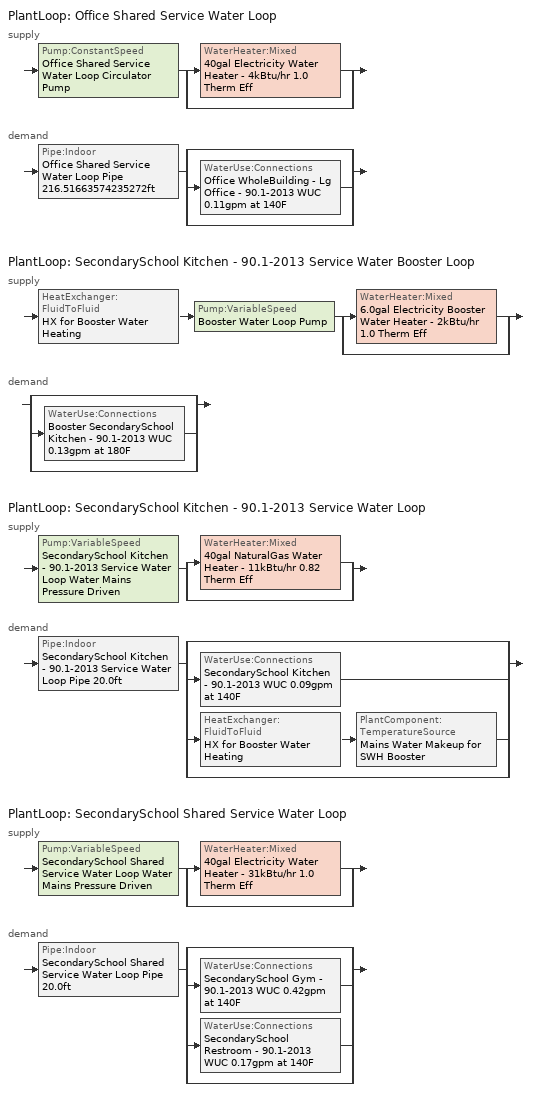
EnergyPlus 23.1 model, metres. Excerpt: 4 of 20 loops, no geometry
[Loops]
PlantLoop 'Office Shared Service Water Loop'
 supply: Pump:ConstantSpeed 'Office Shared Service Water Loop Circulator Pump' > split
  | WaterHeater:Mixed '40gal Electricity Water Heater - 4kBtu/hr 1.0 Therm Eff'
  | bypass
 demand: Pipe:Indoor 'Office Shared Service Water Loop Pipe 216.51663574235272ft' > split
  | bypass
  | WaterUse:Connections 'Office WholeBuilding - Lg Office - 90.1-2013 WUC 0.11gpm at 140F'
  | bypass
PlantLoop 'SecondarySchool Kitchen - 90.1-2013 Service Water Booster Loop'
 supply: HeatExchanger:FluidToFluid 'HX for Booster Water Heating' > Pump:VariableSpeed 'Booster Water Loop Pump' > split
  | WaterHeater:Mixed '6.0gal Electricity Booster Water Heater - 2kBtu/hr 1.0 Therm Eff'
  | bypass
 demand: split
  | bypass
  | WaterUse:Connections 'Booster SecondarySchool Kitchen - 90.1-2013 WUC 0.13gpm at 180F'
  | bypass
PlantLoop 'SecondarySchool Kitchen - 90.1-2013 Service Water Loop'
 supply: Pump:VariableSpeed 'SecondarySchool Kitchen - 90.1-2013 Service Water Loop Water Mains Pressure Driven' > split
  | WaterHeater:Mixed '40gal NaturalGas Water Heater - 11kBtu/hr 0.82 Therm Eff'
  | bypass
 demand: Pipe:Indoor 'SecondarySchool Kitchen - 90.1-2013 Service Water Loop Pipe 20.0ft' > split
  | bypass
  | WaterUse:Connections 'SecondarySchool Kitchen - 90.1-2013 WUC 0.09gpm at 140F'
  | HeatExchanger:FluidToFluid 'HX for Booster Water Heating' > PlantComponent:TemperatureSource 'Mains Water Makeup for SWH Booster'
  | bypass
PlantLoop 'SecondarySchool Shared Service Water Loop'
 supply: Pump:VariableSpeed 'SecondarySchool Shared Service Water Loop Water Mains Pressure Driven' > split
  | WaterHeater:Mixed '40gal Electricity Water Heater - 31kBtu/hr 1.0 Therm Eff'
  | bypass
 demand: Pipe:Indoor 'SecondarySchool Shared Service Water Loop Pipe 20.0ft' > split
  | bypass
  | WaterUse:Connections 'SecondarySchool Gym - 90.1-2013 WUC 0.42gpm at 140F'
  | WaterUse:Connections 'SecondarySchool Restroom - 90.1-2013 WUC 0.17gpm at 140F'
  | bypass
[Material] Roughness=Smooth; Thickness {m}=0.001143; Conductivity {W/m-K}=386; Density {kg/m3}=8906.27; Specific Heat {J/kg-K}=385.1856; Thermal Absorptance=0.9; Solar Absorptance=0.7; Visible Absorptance=0.7
Copper pipe 0.75in type L; Copper pipe 0.75in type L 1; Copper pipe 0.75in type L 2
[Construction]
Uninsulated copper pipe 0.75in type L: Copper pipe 0.75in type L
Uninsulated copper pipe 0.75in type L 1: Copper pipe 0.75in type L 1
Uninsulated copper pipe 0.75in type L 2: Copper pipe 0.75in type L 2
[PlantLoop] Fluid Type=Water; Maximum Loop Flow Rate {m3/s}=Autosize; Minimum Loop Flow Rate {m3/s}=0; Plant Loop Volume {m3}=Autocalculate; Load Distribution Scheme=Optimal; Plant Loop Demand Calculation Scheme=SingleSetpoint; Common Pipe Simulation=None
Name | Plant Equipment Operation Scheme | Maximum Loop Temperature {C} | Minimum Loop Temperature {C}
Office Shared Service Water Loop | Office Shared Service Water Loop Operation Schemes | 60 | 10
SecondarySchool Kitchen - 90.1-2013 Service Water Booster Loop | SecondarySchool Kitchen - 90.1-2013 Service Water Booster Loop Operation Schemes | 100 | 0
SecondarySchool Kitchen - 90.1-2013 Service Water Loop | SecondarySchool Kitchen - 90.1-2013 Service Water Loop Operation Schemes | 60 | 10
SecondarySchool Shared Service Water Loop | SecondarySchool Shared Service Water Loop Operation Schemes | 60 | 10
[Sizing:Plant] Loop Type=Heating; Loop Design Temperature Difference {deltaC}=5; Sizing Option=NonCoincident; Zone Timesteps in Averaging Window=1; Coincident Sizing Factor Mode=None
Name | Design Loop Exit Temperature {C}
Office Shared Service Water Loop; SecondarySchool Kitchen - 90.1-2013 Service Water Loop; SecondarySchool Shared Service Water Loop | 60
SecondarySchool Kitchen - 90.1-2013 Service Water Booster Loop | 82.2222
[Pump:VariableSpeed] Design Maximum Flow Rate {m3/s}=Autosize; Fraction of Motor Inefficiencies to Fluid Stream=0; Coefficient 1 of the Part Load Performance Curve=0; Coefficient 2 of the Part Load Performance Curve=3.2485; Coefficient 3 of the Part Load Performance Curve=-4.7443; Coefficient 4 of the Part Load Performance Curve=2.5294; Design Minimum Flow Rate {m3/s}=0; Pump Control Type=Intermittent; Skin Loss Radiative Fraction=0.5; Design Power Sizing Method=PowerPerFlowPerPressure; Design Electric Power per Unit Flow Rate {W/(m3/s)}=348701.1; Design Shaft Power per Unit Flow Rate per Unit Head {W/((m3/s)-Pa)}=1.28205; Design Minimum Flow Rate Fraction=0
Name | Design Pump Head {Pa} | Design Power Consumption {W} | Motor Efficiency
Booster Water Loop Pump | 0 | 0 | 1
SecondarySchool Kitchen - 90.1-2013 Service Water Loop Water Mains Pressure Driven; SecondarySchool Shared Service Water Loop Water Mains Pressure Driven | 0.001 | Autosize | 0.7
[SetpointManager:Scheduled] Control Variable=Temperature
Name | Schedule | Setpoint Node or NodeList
Service hot water setpoint manager 1 | Service Water Loop Temp - 140F | Office Shared Service Water Loop Supply Outlet Node
Hot water booster setpoint manager | Service Water Booster Temp - 180.00000000000006F | SecondarySchool Kitchen - 90.1-2013 Service Water Booster Loop Supply Outlet Node
Service hot water setpoint manager | Service Water Loop Temp - 140F | SecondarySchool Kitchen - 90.1-2013 Service Water Loop Supply Outlet Node
Service hot water setpoint manager 2 | Service Water Loop Temp - 140F | SecondarySchool Shared Service Water Loop Supply Outlet Node
[PlantEquipmentOperationSchemes] Control Scheme 1 Schedule=Always On Discrete
Name | Control Scheme 1
Office Shared Service Water Loop Operation Schemes | Office Shared Service Water Loop Heating Operation Scheme
SecondarySchool Kitchen - 90.1-2013 Service Water Booster Loop Operation Schemes | SecondarySchool Kitchen - 90.1-2013 Service Water Booster Loop Heating Operation Scheme
SecondarySchool Kitchen - 90.1-2013 Service Water Loop Operation Schemes | SecondarySchool Kitchen - 90.1-2013 Service Water Loop Heating Operation Scheme
SecondarySchool Shared Service Water Loop Operation Schemes | SecondarySchool Shared Service Water Loop Heating Operation Scheme
[PlantEquipmentOperation:HeatingLoad] Load Range 1 Lower Limit {W}=0; Load Range 1 Upper Limit {W}=1000000000
Name | Range 1 Equipment List
Office Shared Service Water Loop Heating Operation Scheme | Office Shared Service Water Loop Heating Equipment List
SecondarySchool Kitchen - 90.1-2013 Service Water Booster Loop Heating Operation Scheme | SecondarySchool Kitchen - 90.1-2013 Service Water Booster Loop Heating Equipment List
SecondarySchool Kitchen - 90.1-2013 Service Water Loop Heating Operation Scheme | SecondarySchool Kitchen - 90.1-2013 Service Water Loop Heating Equipment List
SecondarySchool Shared Service Water Loop Heating Operation Scheme | SecondarySchool Shared Service Water Loop Heating Equipment List
[PlantEquipmentList]
Office Shared Service Water Loop Heating Equipment List: 40gal Electricity Water Heater - 4kBtu/hr 1.0 Therm Eff
SecondarySchool Kitchen - 90.1-2013 Service Water Booster Loop Heating Equipment List: HX for Booster Water Heating, 6.0gal Electricity Booster Water Heater - 2kBtu/hr 1.0 Therm Eff
SecondarySchool Kitchen - 90.1-2013 Service Water Loop Heating Equipment List: 40gal NaturalGas Water Heater - 11kBtu/hr 0.82 Therm Eff
SecondarySchool Shared Service Water Loop Heating Equipment List: 40gal Electricity Water Heater - 31kBtu/hr 1.0 Therm Eff
[Pump:ConstantSpeed]
Office Shared Service Water Loop Circulator Pump: Design Flow Rate {m3/s}=Autosize; Design Pump Head {Pa}=29890.7; Design Power Consumption {W}=Autosize; Motor Efficiency=0.7; Fraction of Motor Inefficiencies to Fluid Stream=0; Pump Control Type=Intermittent; Design Power Sizing Method=PowerPerFlowPerPressure; Design Electric Power per Unit Flow Rate {W/(m3/s)}=348701.1; Design Shaft Power per Unit Flow Rate per Unit Head {W/((m3/s)-Pa)}=1.28205
[WaterHeater:Mixed] Deadband Temperature Difference {deltaC}=2; Heater Control Type=Cycle; Heater Ignition Minimum Flow Rate {m3/s}=0; Heater Ignition Delay {s}=0; Off Cycle Parasitic Fuel Consumption Rate {W}=0; Off Cycle Parasitic Heat Fraction to Tank=0; On Cycle Parasitic Fuel Consumption Rate {W}=0; On Cycle Parasitic Heat Fraction to Tank=0; Ambient Temperature Indicator=Schedule; Off Cycle Loss Fraction to Zone=1; On Cycle Loss Fraction to Zone=1; Use Side Effectiveness=1; Source Side Effectiveness=1; Use Side Design Flow Rate {m3/s}=Autosize; Source Side Design Flow Rate {m3/s}=Autosize; Indirect Water Heating Recovery Time {hr}=1.5; Source Side Flow Control Mode=IndirectHeatPrimarySetpoint
Name | Tank Volume {m3} | Setpoint Temperature Schedule | Maximum Temperature Limit {C} | Heater Maximum Capacity {W} | Heater Fuel Type | Heater Thermal Efficiency | Off Cycle Parasitic Fuel Type | On Cycle Parasitic Fuel Type | Ambient Temperature Schedule | Off Cycle Loss Coefficient to Ambient Temperature {W/K} | On Cycle Loss Coefficient to Ambient Temperature {W/K}
40gal Electricity Water Heater - 4kBtu/hr 1.0 Therm Eff | 0.151416 | Service Water Loop Temp - 140F | 60 | 1195.25 | Electricity | 1 | Electricity | Electricity | Water Heater Ambient Temp Schedule - 71.6f | 1.20802 | 1.20802
6.0gal Electricity Booster Water Heater - 2kBtu/hr 1.0 Therm Eff | 0.0227125 | Service Water Booster Temp - 180.00000000000006F | 82.2222 | 627.135 | Electricity | 1 | Electricity | Electricity | Water Heater Ambient Temp Schedule - 71.6 | 1.05486 | 1.05486
40gal NaturalGas Water Heater - 11kBtu/hr 0.82 Therm Eff | 0.151416 | Service Water Loop Temp - 140F | 60 | 3266.33 | NaturalGas | 0.82 | NaturalGas | NaturalGas | Water Heater Ambient Temp Schedule - 71.6f | 1.14274 | 1.14274
40gal Electricity Water Heater - 31kBtu/hr 1.0 Therm Eff | 0.151416 | Service Water Loop Temp - 140F | 60 | 8973.16 | Electricity | 1 | Electricity | Electricity | Water Heater Ambient Temp Schedule - 71.6f | 1.20802 | 1.20802
[WaterHeater:Sizing] Design Mode=PeakDraw; Time Storage Can Meet Peak Draw {hr}=0.538503; Time for Tank Recovery {hr}=0; Nominal Tank Volume for Autosizing Plant Connections {m3}=1
40gal Electricity Water Heater - 4kBtu/hr 1.0 Therm Eff; 6.0gal Electricity Booster Water Heater - 2kBtu/hr 1.0 Therm Eff; 40gal NaturalGas Water Heater - 11kBtu/hr 0.82 Therm Eff; 40gal Electricity Water Heater - 31kBtu/hr 1.0 Therm Eff
[Pipe:Indoor] Environment Type=Schedule; Pipe Inside Diameter {m}=0.019939
Name | Construction | Ambient Temperature Schedule | Ambient Air Velocity Schedule | Pipe Length {m}
Office Shared Service Water Loop Pipe 216.51663574235272ft | Uninsulated copper pipe 0.75in type L 1 | Office Shared Service Water Loop Piping Air Temp - 70F | Office Shared Service Water Loop Piping Air Velocity - 0.67mph | 65.9943
SecondarySchool Kitchen - 90.1-2013 Service Water Loop Pipe 20.0ft | Uninsulated copper pipe 0.75in type L | SecondarySchool Kitchen - 90.1-2013 Service Water Loop Piping Air Temp - 70F | SecondarySchool Kitchen - 90.1-2013 Service Water Loop Piping Air Velocity - 0.67mph | 6.096
SecondarySchool Shared Service Water Loop Pipe 20.0ft | Uninsulated copper pipe 0.75in type L 2 | SecondarySchool Shared Service Water Loop Piping Air Temp - 70F | SecondarySchool Shared Service Water Loop Piping Air Velocity - 0.67mph | 6.096
[WaterUse:Connections] Drain Water Heat Exchanger Type=None; Drain Water Heat Exchanger Destination=Plant
Name | Water Use Equipment 1
Office WholeBuilding - Lg Office - 90.1-2013 WUC 0.11gpm at 140F | Office WholeBuilding - Lg Office - 90.1-2013 Service Water Use 0.11gpm at 140F
Booster SecondarySchool Kitchen - 90.1-2013 WUC 0.13gpm at 180F | Booster SecondarySchool Kitchen - 90.1-2013 Service Water Use 0.13gpm at 180F
SecondarySchool Kitchen - 90.1-2013 WUC 0.09gpm at 140F | SecondarySchool Kitchen - 90.1-2013 Service Water Use 0.09gpm at 140F
SecondarySchool Gym - 90.1-2013 WUC 0.42gpm at 140F | SecondarySchool Gym - 90.1-2013 Service Water Use 0.42gpm at 140F
SecondarySchool Restroom - 90.1-2013 WUC 0.17gpm at 140F | SecondarySchool Restroom - 90.1-2013 Service Water Use 0.17gpm at 140F
[WaterUse:Equipment] Sensible Fraction Schedule=Fraction Sensible - 0.2; Latent Fraction Schedule=Fraction Latent - 0.05
Name | Peak Flow Rate {m3/s} | Flow Rate Fraction Schedule | Target Temperature Schedule
Office WholeBuilding - Lg Office - 90.1-2013 Service Water Use 0.11gpm at 140F | 7.16525e-06 | OfficeLarge BLDG_SWH_SCH | Mixed Water At Faucet Temp - 140F
Booster SecondarySchool Kitchen - 90.1-2013 Service Water Use 0.13gpm at 180F | 8.06829e-06 | SchoolSecondary BLDG_SWH_SCH | Mixed Water At Faucet Temp - 180F
SecondarySchool Kitchen - 90.1-2013 Service Water Use 0.09gpm at 140F | 5.37886e-06 | SchoolSecondary BLDG_SWH_SCH | Mixed Water At Faucet Temp - 140F
SecondarySchool Gym - 90.1-2013 Service Water Use 0.42gpm at 140F | 2.63786e-05 | SchoolSecondary BLDG_SWH_SCH | Mixed Water At Faucet Temp - 140F
SecondarySchool Restroom - 90.1-2013 Service Water Use 0.17gpm at 140F | 1.05629e-05 | SchoolSecondary BLDG_SWH_SCH | Mixed Water At Faucet Temp - 140F
[HeatExchanger:FluidToFluid]
HX for Booster Water Heating: Loop Demand Side Design Flow Rate {m3/s}=Autosize; Loop Supply Side Design Flow Rate {m3/s}=Autosize; Heat Exchange Model Type=Ideal; Heat Exchanger U-Factor Times Area Value {W/K}=Autosize; Control Type=UncontrolledOn; Minimum Temperature Difference to Activate Heat Exchanger {deltaC}=0.01; Heat Transfer Metering End Use Type=LoopToLoop; Component Override Cooling Control Temperature Mode=Loop; Sizing Factor=1; Operation Minimum Temperature Limit {C}=0; Operation Maximum Temperature Limit {C}=100
[PlantComponent:TemperatureSource]
Mains Water Makeup for SWH Booster: Design Volume Flow Rate {m3/s}=Autosize; Temperature Specification Type=Scheduled; Source Temperature {C}=8; Source Temperature Schedule=Mains Water Temperature
[Schedule:Day:Interval]
Fraction Latent - 0.05 Default: No, 24:00, 0.05
Fraction Sensible - 0.2 Default: No, 24:00, 0.2
Mixed Water At Faucet Temp - 140F Default; Service Water Loop Temp - 140F Default: No, 24:00, 60
Mixed Water At Faucet Temp - 180F Default; Service Water Booster Temp - 180.00000000000006F Default: No, 24:00, 82.2222
Office Shared Service Water Loop Piping Air Temp - 70F Default; SecondarySchool Kitchen - 90.1-2013 Service Water Loop Piping Air Temp - 70F Default; SecondarySchool Shared Service Water Loop Piping Air Temp - 70F Default: No, 24:00, 21.1111
Office Shared Service Water Loop Piping Air Velocity - 0.67mph Default; SecondarySchool Kitchen - 90.1-2013 Service Water Loop Piping Air Velocity - 0.67mph Default; SecondarySchool Shared Service Water Loop Piping Air Velocity - 0.67mph Default: No, 24:00, 0.3
OfficeLarge BLDG_SWH_SCH Default: No, 06:00, 0, 07:00, 0.07, 11:00, 0.04, 13:00, 0.06, 14:00, 0.09, 15:00, 0.06, 21:00, 0.04, 22:00, 0.07, 24:00, 0.04
OfficeLarge BLDG_SWH_SCH SmrDsn|Wkdy Day; OfficeLarge BLDG_SWH_SCH Summer Design Day: No, 06:00, 0, 07:00, 0.07, 08:00, 0.19, 09:00, 0.35, 10:00, 0.38, 11:00, 0.39, 12:00, 0.47, 13:00, 0.57, 14:00, 0.54, 15:00, 0.34, 16:00, 0.33, 17:00, 0.44, 18:00, 0.26, 19:00, 0.21, 20:00, 0.15, 21:00, 0.17, 22:00, 0.08, 24:00, 0.05
OfficeLarge BLDG_SWH_SCH Winter Design Day; OfficeLarge BLDG_SWH_SCH WntrDsn|Sat Day: No, 06:00, 0, 07:00, 0.07, 08:00, 0.11, 09:00, 0.15, 10:00, 0.21, 11:00, 0.19, 12:00, 0.23, 13:00, 0.2, 14:00, 0.19, 15:00, 0.15, 16:00, 0.13, 17:00, 0.14, 21:00, 0.07, 22:00, 0.09, 24:00, 0.05
SchoolSecondary BLDG_SWH_SCH Default; SchoolSecondary BLDG_SWH_SCH Sat Day; SchoolSecondary BLDG_SWH_SCH Sun|Sat Day; SchoolSecondary BLDG_SWH_SCH Sun|Sat Day 1: No, 24:00, 0
SchoolSecondary BLDG_SWH_SCH Summer Design Day: No, 07:00, 0.05, 08:00, 0.1, 09:00, 0.34, 10:00, 0.6, 11:00, 0.63, 12:00, 0.72, 13:00, 0.79, 14:00, 0.83, 15:00, 0.61, 16:00, 0.65, 18:00, 0.1, 19:00, 0.19, 20:00, 0.25, 22:00, 0.22, 23:00, 0.12, 24:00, 0.09
SchoolSecondary BLDG_SWH_SCH Winter Design Day: No, 09:00, 0.03, 13:00, 0.05, 24:00, 0.03
SchoolSecondary BLDG_SWH_SCH Wkdy Day; SchoolSecondary BLDG_SWH_SCH Wkdy Day 2: No, 08:00, 0, 09:00, 0.34, 10:00, 0.6, 11:00, 0.63, 12:00, 0.72, 13:00, 0.79, 14:00, 0.83, 15:00, 0.61, 16:00, 0.65, 18:00, 0.1, 19:00, 0.19, 20:00, 0.25, 24:00, 0
SchoolSecondary BLDG_SWH_SCH Wkdy Day 1: No, 08:00, 0, 18:00, 0.1, 19:00, 0.19, 20:00, 0.25, 24:00, 0
Water Heater Ambient Temp Schedule - 71.6 Default; Water Heater Ambient Temp Schedule - 71.6f Default: No, 24:00, 22
[Schedule:Week:Daily]
Fraction Latent - 0.05 Week Rule - Jan1-Dec31: Fraction Latent - 0.05 Default, Fraction Latent - 0.05 Default, Fraction Latent - 0.05 Default, Fraction Latent - 0.05 Default, Fraction Latent - 0.05 Default, Fraction Latent - 0.05 Default, Fraction Latent - 0.05 Default, Fraction Latent - 0.05 Default, Fraction Latent - 0.05 Default, Fraction Latent - 0.05 Default, Fraction Latent - 0.05 Default, Fraction Latent - 0.05 Default
Fraction Sensible - 0.2 Week Rule - Jan1-Dec31: Fraction Sensible - 0.2 Default, Fraction Sensible - 0.2 Default, Fraction Sensible - 0.2 Default, Fraction Sensible - 0.2 Default, Fraction Sensible - 0.2 Default, Fraction Sensible - 0.2 Default, Fraction Sensible - 0.2 Default, Fraction Sensible - 0.2 Default, Fraction Sensible - 0.2 Default, Fraction Sensible - 0.2 Default, Fraction Sensible - 0.2 Default, Fraction Sensible - 0.2 Default
Mixed Water At Faucet Temp - 140F Week Rule - Jan1-Dec31: Mixed Water At Faucet Temp - 140F Default, Mixed Water At Faucet Temp - 140F Default, Mixed Water At Faucet Temp - 140F Default, Mixed Water At Faucet Temp - 140F Default, Mixed Water At Faucet Temp - 140F Default, Mixed Water At Faucet Temp - 140F Default, Mixed Water At Faucet Temp - 140F Default, Mixed Water At Faucet Temp - 140F Default, Mixed Water At Faucet Temp - 140F Default, Mixed Water At Faucet Temp - 140F Default, Mixed Water At Faucet Temp - 140F Default, Mixed Water At Faucet Temp - 140F Default
Mixed Water At Faucet Temp - 180F Week Rule - Jan1-Dec31: Mixed Water At Faucet Temp - 180F Default, Mixed Water At Faucet Temp - 180F Default, Mixed Water At Faucet Temp - 180F Default, Mixed Water At Faucet Temp - 180F Default, Mixed Water At Faucet Temp - 180F Default, Mixed Water At Faucet Temp - 180F Default, Mixed Water At Faucet Temp - 180F Default, Mixed Water At Faucet Temp - 180F Default, Mixed Water At Faucet Temp - 180F Default, Mixed Water At Faucet Temp - 180F Default, Mixed Water At Faucet Temp - 180F Default, Mixed Water At Faucet Temp - 180F Default
Office Shared Service Water Loop Piping Air Temp - 70F Week Rule - Jan1-Dec31: Office Shared Service Water Loop Piping Air Temp - 70F Default, Office Shared Service Water Loop Piping Air Temp - 70F Default, Office Shared Service Water Loop Piping Air Temp - 70F Default, Office Shared Service Water Loop Piping Air Temp - 70F Default, Office Shared Service Water Loop Piping Air Temp - 70F Default, Office Shared Service Water Loop Piping Air Temp - 70F Default, Office Shared Service Water Loop Piping Air Temp - 70F Default, Office Shared Service Water Loop Piping Air Temp - 70F Default, Office Shared Service Water Loop Piping Air Temp - 70F Default, Office Shared Service Water Loop Piping Air Temp - 70F Default, Office Shared Service Water Loop Piping Air Temp - 70F Default, Office Shared Service Water Loop Piping Air Temp - 70F Default
Office Shared Service Water Loop Piping Air Velocity - 0.67mph Week Rule - Jan1-Dec31: Office Shared Service Water Loop Piping Air Velocity - 0.67mph Default, Office Shared Service Water Loop Piping Air Velocity - 0.67mph Default, Office Shared Service Water Loop Piping Air Velocity - 0.67mph Default, Office Shared Service Water Loop Piping Air Velocity - 0.67mph Default, Office Shared Service Water Loop Piping Air Velocity - 0.67mph Default, Office Shared Service Water Loop Piping Air Velocity - 0.67mph Default, Office Shared Service Water Loop Piping Air Velocity - 0.67mph Default, Office Shared Service Water Loop Piping Air Velocity - 0.67mph Default, Office Shared Service Water Loop Piping Air Velocity - 0.67mph Default, Office Shared Service Water Loop Piping Air Velocity - 0.67mph Default, Office Shared Service Water Loop Piping Air Velocity - 0.67mph Default, Office Shared Service Water Loop Piping Air Velocity - 0.67mph Default
OfficeLarge BLDG_SWH_SCH Week Rule - Jan1-Jan1: OfficeLarge BLDG_SWH_SCH WntrDsn|Sat Day, OfficeLarge BLDG_SWH_SCH WntrDsn|Sat Day, OfficeLarge BLDG_SWH_SCH WntrDsn|Sat Day, OfficeLarge BLDG_SWH_SCH WntrDsn|Sat Day, OfficeLarge BLDG_SWH_SCH WntrDsn|Sat Day, OfficeLarge BLDG_SWH_SCH WntrDsn|Sat Day, OfficeLarge BLDG_SWH_SCH WntrDsn|Sat Day, OfficeLarge BLDG_SWH_SCH Default, OfficeLarge BLDG_SWH_SCH Summer Design Day, OfficeLarge BLDG_SWH_SCH Winter Design Day, OfficeLarge BLDG_SWH_SCH Default, OfficeLarge BLDG_SWH_SCH Default
OfficeLarge BLDG_SWH_SCH Week Rule - Jan2-Dec31: OfficeLarge BLDG_SWH_SCH Default, OfficeLarge BLDG_SWH_SCH SmrDsn|Wkdy Day, OfficeLarge BLDG_SWH_SCH SmrDsn|Wkdy Day, OfficeLarge BLDG_SWH_SCH SmrDsn|Wkdy Day, OfficeLarge BLDG_SWH_SCH SmrDsn|Wkdy Day, OfficeLarge BLDG_SWH_SCH SmrDsn|Wkdy Day, OfficeLarge BLDG_SWH_SCH WntrDsn|Sat Day, OfficeLarge BLDG_SWH_SCH Default, OfficeLarge BLDG_SWH_SCH Summer Design Day, OfficeLarge BLDG_SWH_SCH Winter Design Day, OfficeLarge BLDG_SWH_SCH Default, OfficeLarge BLDG_SWH_SCH Default
SchoolSecondary BLDG_SWH_SCH Week Rule - Jan1-Jan1: SchoolSecondary BLDG_SWH_SCH Sun|Sat Day, SchoolSecondary BLDG_SWH_SCH Sun|Sat Day, SchoolSecondary BLDG_SWH_SCH Sun|Sat Day, SchoolSecondary BLDG_SWH_SCH Sun|Sat Day, SchoolSecondary BLDG_SWH_SCH Sun|Sat Day, SchoolSecondary BLDG_SWH_SCH Sun|Sat Day, SchoolSecondary BLDG_SWH_SCH Sun|Sat Day, SchoolSecondary BLDG_SWH_SCH Default, SchoolSecondary BLDG_SWH_SCH Summer Design Day, SchoolSecondary BLDG_SWH_SCH Winter Design Day, SchoolSecondary BLDG_SWH_SCH Default, SchoolSecondary BLDG_SWH_SCH Default
SchoolSecondary BLDG_SWH_SCH Week Rule - Jan2-Jun11: SchoolSecondary BLDG_SWH_SCH Sun|Sat Day, SchoolSecondary BLDG_SWH_SCH Wkdy Day, SchoolSecondary BLDG_SWH_SCH Wkdy Day, SchoolSecondary BLDG_SWH_SCH Wkdy Day, SchoolSecondary BLDG_SWH_SCH Wkdy Day, SchoolSecondary BLDG_SWH_SCH Wkdy Day, SchoolSecondary BLDG_SWH_SCH Sun|Sat Day, SchoolSecondary BLDG_SWH_SCH Default, SchoolSecondary BLDG_SWH_SCH Summer Design Day, SchoolSecondary BLDG_SWH_SCH Winter Design Day, SchoolSecondary BLDG_SWH_SCH Default, SchoolSecondary BLDG_SWH_SCH Default
SchoolSecondary BLDG_SWH_SCH Week Rule - Jun12-Jun18: SchoolSecondary BLDG_SWH_SCH Sun|Sat Day, SchoolSecondary BLDG_SWH_SCH Wkdy Day, SchoolSecondary BLDG_SWH_SCH Wkdy Day, SchoolSecondary BLDG_SWH_SCH Wkdy Day, SchoolSecondary BLDG_SWH_SCH Wkdy Day 1, SchoolSecondary BLDG_SWH_SCH Wkdy Day 1, SchoolSecondary BLDG_SWH_SCH Sun|Sat Day 1, SchoolSecondary BLDG_SWH_SCH Default, SchoolSecondary BLDG_SWH_SCH Summer Design Day, SchoolSecondary BLDG_SWH_SCH Winter Design Day, SchoolSecondary BLDG_SWH_SCH Default, SchoolSecondary BLDG_SWH_SCH Default
SchoolSecondary BLDG_SWH_SCH Week Rule - Jun19-Sep10: SchoolSecondary BLDG_SWH_SCH Sun|Sat Day 1, SchoolSecondary BLDG_SWH_SCH Wkdy Day 1, SchoolSecondary BLDG_SWH_SCH Wkdy Day 1, SchoolSecondary BLDG_SWH_SCH Wkdy Day 1, SchoolSecondary BLDG_SWH_SCH Wkdy Day 1, SchoolSecondary BLDG_SWH_SCH Wkdy Day 1, SchoolSecondary BLDG_SWH_SCH Sun|Sat Day 1, SchoolSecondary BLDG_SWH_SCH Default, SchoolSecondary BLDG_SWH_SCH Summer Design Day, SchoolSecondary BLDG_SWH_SCH Winter Design Day, SchoolSecondary BLDG_SWH_SCH Default, SchoolSecondary BLDG_SWH_SCH Default
SchoolSecondary BLDG_SWH_SCH Week Rule - Sep11-Sep17: SchoolSecondary BLDG_SWH_SCH Sun|Sat Day 1, SchoolSecondary BLDG_SWH_SCH Wkdy Day 1, SchoolSecondary BLDG_SWH_SCH Wkdy Day 1, SchoolSecondary BLDG_SWH_SCH Wkdy Day 1, SchoolSecondary BLDG_SWH_SCH Wkdy Day 1, SchoolSecondary BLDG_SWH_SCH Wkdy Day 2, SchoolSecondary BLDG_SWH_SCH Sat Day, SchoolSecondary BLDG_SWH_SCH Default, SchoolSecondary BLDG_SWH_SCH Summer Design Day, SchoolSecondary BLDG_SWH_SCH Winter Design Day, SchoolSecondary BLDG_SWH_SCH Default, SchoolSecondary BLDG_SWH_SCH Default
SchoolSecondary BLDG_SWH_SCH Week Rule - Sep18-Dec31: SchoolSecondary BLDG_SWH_SCH Default, SchoolSecondary BLDG_SWH_SCH Wkdy Day 2, SchoolSecondary BLDG_SWH_SCH Wkdy Day 2, SchoolSecondary BLDG_SWH_SCH Wkdy Day 2, SchoolSecondary BLDG_SWH_SCH Wkdy Day 2, SchoolSecondary BLDG_SWH_SCH Wkdy Day 2, SchoolSecondary BLDG_SWH_SCH Sat Day, SchoolSecondary BLDG_SWH_SCH Default, SchoolSecondary BLDG_SWH_SCH Summer Design Day, SchoolSecondary BLDG_SWH_SCH Winter Design Day, SchoolSecondary BLDG_SWH_SCH Default, SchoolSecondary BLDG_SWH_SCH Default
SecondarySchool Kitchen - 90.1-2013 Service Water Loop Piping Air Temp - 70F Week Rule - Jan1-Dec31: SecondarySchool Kitchen - 90.1-2013 Service Water Loop Piping Air Temp - 70F Default, SecondarySchool Kitchen - 90.1-2013 Service Water Loop Piping Air Temp - 70F Default, SecondarySchool Kitchen - 90.1-2013 Service Water Loop Piping Air Temp - 70F Default, SecondarySchool Kitchen - 90.1-2013 Service Water Loop Piping Air Temp - 70F Default, SecondarySchool Kitchen - 90.1-2013 Service Water Loop Piping Air Temp - 70F Default, SecondarySchool Kitchen - 90.1-2013 Service Water Loop Piping Air Temp - 70F Default, SecondarySchool Kitchen - 90.1-2013 Service Water Loop Piping Air Temp - 70F Default, SecondarySchool Kitchen - 90.1-2013 Service Water Loop Piping Air Temp - 70F Default, SecondarySchool Kitchen - 90.1-2013 Service Water Loop Piping Air Temp - 70F Default, SecondarySchool Kitchen - 90.1-2013 Service Water Loop Piping Air Temp - 70F Default, SecondarySchool Kitchen - 90.1-2013 Service Water Loop Piping Air Temp - 70F Default, SecondarySchool Kitchen - 90.1-2013 Service Water Loop Piping Air Temp - 70F Default
SecondarySchool Kitchen - 90.1-2013 Service Water Loop Piping Air Velocity - 0.67mph Week Rule - Jan1-Dec31: SecondarySchool Kitchen - 90.1-2013 Service Water Loop Piping Air Velocity - 0.67mph Default, SecondarySchool Kitchen - 90.1-2013 Service Water Loop Piping Air Velocity - 0.67mph Default, SecondarySchool Kitchen - 90.1-2013 Service Water Loop Piping Air Velocity - 0.67mph Default, SecondarySchool Kitchen - 90.1-2013 Service Water Loop Piping Air Velocity - 0.67mph Default, SecondarySchool Kitchen - 90.1-2013 Service Water Loop Piping Air Velocity - 0.67mph Default, SecondarySchool Kitchen - 90.1-2013 Service Water Loop Piping Air Velocity - 0.67mph Default, SecondarySchool Kitchen - 90.1-2013 Service Water Loop Piping Air Velocity - 0.67mph Default, SecondarySchool Kitchen - 90.1-2013 Service Water Loop Piping Air Velocity - 0.67mph Default, SecondarySchool Kitchen - 90.1-2013 Service Water Loop Piping Air Velocity - 0.67mph Default, SecondarySchool Kitchen - 90.1-2013 Service Water Loop Piping Air Velocity - 0.67mph Default, SecondarySchool Kitchen - 90.1-2013 Service Water Loop Piping Air Velocity - 0.67mph Default, SecondarySchool Kitchen - 90.1-2013 Service Water Loop Piping Air Velocity - 0.67mph Default
SecondarySchool Shared Service Water Loop Piping Air Temp - 70F Week Rule - Jan1-Dec31: SecondarySchool Shared Service Water Loop Piping Air Temp - 70F Default, SecondarySchool Shared Service Water Loop Piping Air Temp - 70F Default, SecondarySchool Shared Service Water Loop Piping Air Temp - 70F Default, SecondarySchool Shared Service Water Loop Piping Air Temp - 70F Default, SecondarySchool Shared Service Water Loop Piping Air Temp - 70F Default, SecondarySchool Shared Service Water Loop Piping Air Temp - 70F Default, SecondarySchool Shared Service Water Loop Piping Air Temp - 70F Default, SecondarySchool Shared Service Water Loop Piping Air Temp - 70F Default, SecondarySchool Shared Service Water Loop Piping Air Temp - 70F Default, SecondarySchool Shared Service Water Loop Piping Air Temp - 70F Default, SecondarySchool Shared Service Water Loop Piping Air Temp - 70F Default, SecondarySchool Shared Service Water Loop Piping Air Temp - 70F Default
SecondarySchool Shared Service Water Loop Piping Air Velocity - 0.67mph Week Rule - Jan1-Dec31: SecondarySchool Shared Service Water Loop Piping Air Velocity - 0.67mph Default, SecondarySchool Shared Service Water Loop Piping Air Velocity - 0.67mph Default, SecondarySchool Shared Service Water Loop Piping Air Velocity - 0.67mph Default, SecondarySchool Shared Service Water Loop Piping Air Velocity - 0.67mph Default, SecondarySchool Shared Service Water Loop Piping Air Velocity - 0.67mph Default, SecondarySchool Shared Service Water Loop Piping Air Velocity - 0.67mph Default, SecondarySchool Shared Service Water Loop Piping Air Velocity - 0.67mph Default, SecondarySchool Shared Service Water Loop Piping Air Velocity - 0.67mph Default, SecondarySchool Shared Service Water Loop Piping Air Velocity - 0.67mph Default, SecondarySchool Shared Service Water Loop Piping Air Velocity - 0.67mph Default, SecondarySchool Shared Service Water Loop Piping Air Velocity - 0.67mph Default, SecondarySchool Shared Service Water Loop Piping Air Velocity - 0.67mph Default
Service Water Booster Temp - 180.00000000000006F Week Rule - Jan1-Dec31: Service Water Booster Temp - 180.00000000000006F Default, Service Water Booster Temp - 180.00000000000006F Default, Service Water Booster Temp - 180.00000000000006F Default, Service Water Booster Temp - 180.00000000000006F Default, Service Water Booster Temp - 180.00000000000006F Default, Service Water Booster Temp - 180.00000000000006F Default, Service Water Booster Temp - 180.00000000000006F Default, Service Water Booster Temp - 180.00000000000006F Default, Service Water Booster Temp - 180.00000000000006F Default, Service Water Booster Temp - 180.00000000000006F Default, Service Water Booster Temp - 180.00000000000006F Default, Service Water Booster Temp - 180.00000000000006F Default
Service Water Loop Temp - 140F Week Rule - Jan1-Dec31: Service Water Loop Temp - 140F Default, Service Water Loop Temp - 140F Default, Service Water Loop Temp - 140F Default, Service Water Loop Temp - 140F Default, Service Water Loop Temp - 140F Default, Service Water Loop Temp - 140F Default, Service Water Loop Temp - 140F Default, Service Water Loop Temp - 140F Default, Service Water Loop Temp - 140F Default, Service Water Loop Temp - 140F Default, Service Water Loop Temp - 140F Default, Service Water Loop Temp - 140F Default
Water Heater Ambient Temp Schedule - 71.6 Week Rule - Jan1-Dec31: Water Heater Ambient Temp Schedule - 71.6 Default, Water Heater Ambient Temp Schedule - 71.6 Default, Water Heater Ambient Temp Schedule - 71.6 Default, Water Heater Ambient Temp Schedule - 71.6 Default, Water Heater Ambient Temp Schedule - 71.6 Default, Water Heater Ambient Temp Schedule - 71.6 Default, Water Heater Ambient Temp Schedule - 71.6 Default, Water Heater Ambient Temp Schedule - 71.6 Default, Water Heater Ambient Temp Schedule - 71.6 Default, Water Heater Ambient Temp Schedule - 71.6 Default, Water Heater Ambient Temp Schedule - 71.6 Default, Water Heater Ambient Temp Schedule - 71.6 Default
Water Heater Ambient Temp Schedule - 71.6f Week Rule - Jan1-Dec31: Water Heater Ambient Temp Schedule - 71.6f Default, Water Heater Ambient Temp Schedule - 71.6f Default, Water Heater Ambient Temp Schedule - 71.6f Default, Water Heater Ambient Temp Schedule - 71.6f Default, Water Heater Ambient Temp Schedule - 71.6f Default, Water Heater Ambient Temp Schedule - 71.6f Default, Water Heater Ambient Temp Schedule - 71.6f Default, Water Heater Ambient Temp Schedule - 71.6f Default, Water Heater Ambient Temp Schedule - 71.6f Default, Water Heater Ambient Temp Schedule - 71.6f Default, Water Heater Ambient Temp Schedule - 71.6f Default, Water Heater Ambient Temp Schedule - 71.6f Default
[Schedule:Year]
Fraction Latent - 0.05: Fraction Latent - 0.05 Week Rule - Jan1-Dec31, 1, 1, 12, 31
Fraction Sensible - 0.2: Fraction Sensible - 0.2 Week Rule - Jan1-Dec31, 1, 1, 12, 31
Mixed Water At Faucet Temp - 140F: Mixed Water At Faucet Temp - 140F Week Rule - Jan1-Dec31, 1, 1, 12, 31
Mixed Water At Faucet Temp - 180F: Mixed Water At Faucet Temp - 180F Week Rule - Jan1-Dec31, 1, 1, 12, 31
Office Shared Service Water Loop Piping Air Temp - 70F: Office Shared Service Water Loop Piping Air Temp - 70F Week Rule - Jan1-Dec31, 1, 1, 12, 31
Office Shared Service Water Loop Piping Air Velocity - 0.67mph: Office Shared Service Water Loop Piping Air Velocity - 0.67mph Week Rule - Jan1-Dec31, 1, 1, 12, 31
OfficeLarge BLDG_SWH_SCH: OfficeLarge BLDG_SWH_SCH Week Rule - Jan1-Jan1, 1, 1, 1, 1, OfficeLarge BLDG_SWH_SCH Week Rule - Jan2-Dec31, 1, 2, 12, 31
SchoolSecondary BLDG_SWH_SCH: SchoolSecondary BLDG_SWH_SCH Week Rule - Jan1-Jan1, 1, 1, 1, 1, SchoolSecondary BLDG_SWH_SCH Week Rule - Jan2-Jun11, 1, 2, 6, 11, SchoolSecondary BLDG_SWH_SCH Week Rule - Jun12-Jun18, 6, 12, 6, 18, SchoolSecondary BLDG_SWH_SCH Week Rule - Jun19-Sep10, 6, 19, 9, 10, SchoolSecondary BLDG_SWH_SCH Week Rule - Sep11-Sep17, 9, 11, 9, 17, SchoolSecondary BLDG_SWH_SCH Week Rule - Sep18-Dec31, 9, 18, 12, 31
SecondarySchool Kitchen - 90.1-2013 Service Water Loop Piping Air Temp - 70F: SecondarySchool Kitchen - 90.1-2013 Service Water Loop Piping Air Temp - 70F Week Rule - Jan1-Dec31, 1, 1, 12, 31
SecondarySchool Kitchen - 90.1-2013 Service Water Loop Piping Air Velocity - 0.67mph: SecondarySchool Kitchen - 90.1-2013 Service Water Loop Piping Air Velocity - 0.67mph Week Rule - Jan1-Dec31, 1, 1, 12, 31
SecondarySchool Shared Service Water Loop Piping Air Temp - 70F: SecondarySchool Shared Service Water Loop Piping Air Temp - 70F Week Rule - Jan1-Dec31, 1, 1, 12, 31
SecondarySchool Shared Service Water Loop Piping Air Velocity - 0.67mph: SecondarySchool Shared Service Water Loop Piping Air Velocity - 0.67mph Week Rule - Jan1-Dec31, 1, 1, 12, 31
Service Water Booster Temp - 180.00000000000006F: Service Water Booster Temp - 180.00000000000006F Week Rule - Jan1-Dec31, 1, 1, 12, 31
Service Water Loop Temp - 140F: Service Water Loop Temp - 140F Week Rule - Jan1-Dec31, 1, 1, 12, 31
Water Heater Ambient Temp Schedule - 71.6: Water Heater Ambient Temp Schedule - 71.6 Week Rule - Jan1-Dec31, 1, 1, 12, 31
Water Heater Ambient Temp Schedule - 71.6f: Water Heater Ambient Temp Schedule - 71.6f Week Rule - Jan1-Dec31, 1, 1, 12, 31
[Schedule:Constant]
Always On Discrete: OnOff, 1
Mains Water Temperature: Temperature, 10
